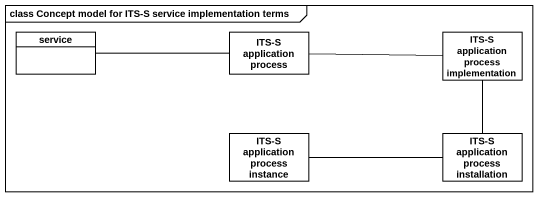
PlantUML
@startuml
mainframe class Concept model for ITS-S service implementation terms
hide circle
hide empty members
class service
class "ITS-S application process" as ITS_S_application_process
class "ITS-S application process implementation" as ITS_S_application_process_2
class "ITS-S application process instance" as ITS_S_application_process_3
class "ITS-S application process installation" as ITS_S_application_process_4
service -right- ITS_S_application_process
ITS_S_application_process -right- ITS_S_application_process_2
ITS_S_application_process_2 -- ITS_S_application_process_4
ITS_S_application_process_4 -left- ITS_S_application_process_3
@enduml
